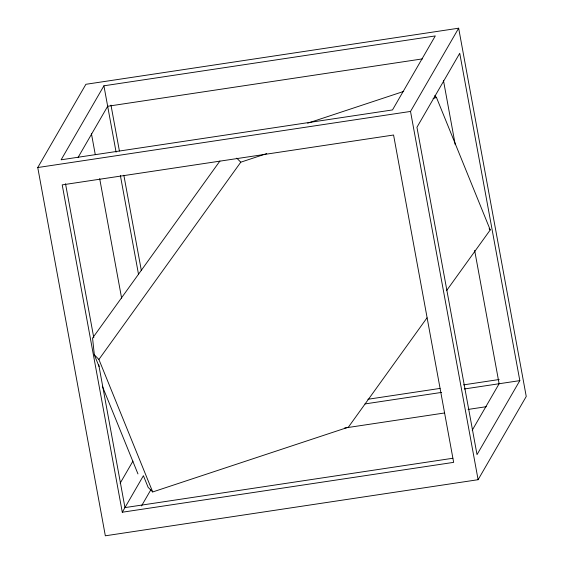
<?xml version="1.0" encoding="UTF-8"?>
<svg xmlns="http://www.w3.org/2000/svg" width="564" height="564" viewBox="0 0 564 564"><rect width="100%" height="100%" fill="white"/><g stroke="black" fill="none" stroke-linecap="round" stroke-linejoin="round"><path stroke-width="0.85" d="M37.753 167.536L85.89 84.297L458.659 28.2L526.247 396.464L478.11 479.703L105.341 535.8L37.753 167.536L410.521 111.439L458.659 28.2M103.917 85.806L61.123 159.802L392.495 109.931L435.288 35.934L103.917 85.806L116.092 152.16M78.114 157.377L107.675 106.265L422.514 58.882M120.139 483.256L132.935 461.133M122.282 512.225L62.209 184.879L393.573 135.015L453.653 462.36L122.282 512.225L143.404 475.706L148.135 487.345L152.703 491.956L348.369 427.181L427.019 317.828M141.508 505.943L150.771 489.919M472.209 430.276L499.119 383.739L474.648 250.409M519.818 380.629L477.024 454.619L416.944 127.274L459.738 53.284L519.818 380.629L464.278 388.984M219.925 161.022L92.559 338.118L94.336 354.848L99.06 366.48M152.703 491.956L98.904 359.458L240.779 162.192L266.702 153.612M446.547 290.664L490.243 229.915L436.444 97.424L434.731 95.69M307.662 123.206L403.711 91.41M433.103 98.531L436.444 97.424M367.855 399.277L440.04 388.413M463.523 384.881L499.182 379.509M364.971 403.93L441.626 392.396M344.583 428.02L444.601 412.968M468.085 409.436L486.351 406.686M452.85 458.257L124.961 507.607L98.749 364.809M489.101 228.758L490.243 229.915M236.774 158.153L240.779 162.192M94.336 354.848L98.904 359.458M102.352 386.227L137.961 473.922M443.494 80.645L455.254 144.729M410.521 111.439L478.11 479.703M110.981 105.108L119.406 151.004M123.854 175.249L141.338 270.508M120.386 175.545L138.504 274.266M91.424 133.626L95.238 154.409M99.687 178.661L121.62 298.166M65.516 183.723L93.807 337.871"/></g></svg>
